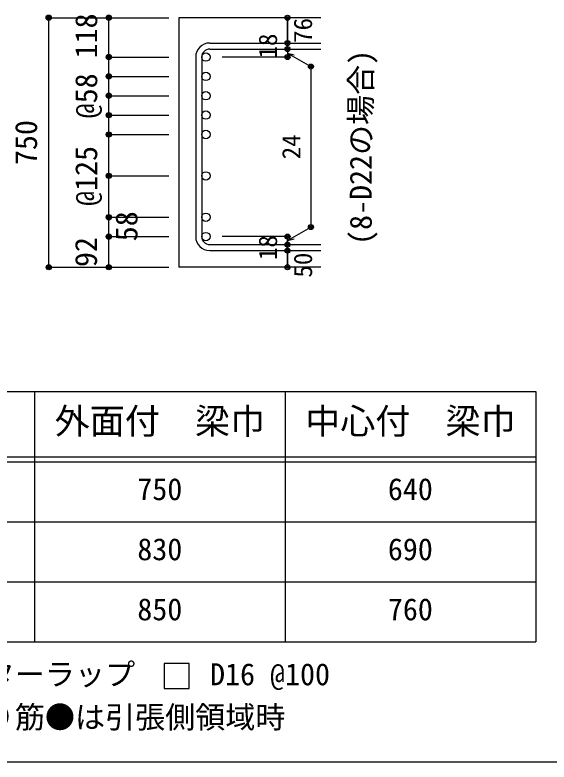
# Model space of a CAD drawing. Units: millimetres at full size, sheet at 1:30; details may follow other scales. Extents: x -5973 to 5954, y -4195 to 4201.
# Drawn here: x 2051 to 3650, y -4195 to -1957 of the extents above; entities that cross this region are included whole.
import ezdxf
from ezdxf.enums import TextEntityAlignment as Align

# ---------------------------------------------------------------- set-up
doc = ezdxf.new("R2010")
doc.units = ezdxf.units.MM
doc.header["$LTSCALE"] = 30
doc.header["$PDMODE"] = 32
doc.header["$PDSIZE"] = 15
for name, color, linetype in [('0-1_躯体線', 2, 'Continuous'), ('0-5_基礎梁筋', 7, 'Continuous'), ('0-6_スタラップ筋', 7, 'Continuous'), ('0-7_文字', 4, 'Continuous'), ('0-D_寸法', 4, 'Continuous'), ('6-7_文字', 7, 'Continuous'), ('6-E_枠', 7, 'Continuous'), ('F-0_枠', 6, 'Continuous')]:
    doc.layers.add(name, color=color, linetype=linetype)
doc.styles.add('ＭＳ ゴシック', font='')
doc.styles.get('ＭＳ ゴシック').set_extended_font_data('MS Gothic')

msp = doc.modelspace()

# ---------------------------------------------------------------- linework, layer by layer
at = {"layer": '0-1_躯体線'}
for p, q in [((2967.44, -1965.51), (2542.44, -1965.51)), ((2542.44, -1965.51), (2542.44, -2713.01)), ((2967.44, -2713.01), (2542.44, -2713.01))]:
    msp.add_line(p, q, dxfattribs=at)
at = {"layer": '0-5_基礎梁筋', "color": 3}
for centre in [(2622.94, -2083.21), (2622.94, -2141.21), (2622.94, -2199.21), (2622.94, -2257.21), (2622.94, -2315.21), (2622.94, -2439.11), (2622.94, -2439.11), (2622.94, -2563.01), (2622.94, -2563.01), (2622.94, -2621.01), (2622.94, -2621.01)]:
    msp.add_circle(centre, 12.5, dxfattribs=at)
at = {"layer": '0-6_スタラップ筋'}
for p, q in [((2634.44, -2041.21), (2967.44, -2041.21)), ((2634.44, -2059.21), (2967.44, -2059.21)), ((2592.44, -2083.21), (2592.44, -2621.01)), ((2610.44, -2083.21), (2610.44, -2621.01)), ((2634.44, -2645.01), (2967.44, -2645.01)), ((2634.44, -2663.01), (2967.44, -2663.01))]:
    msp.add_line(p, q, dxfattribs=at)
for centre, radius, start, end in [((2634.44, -2083.21), 42, 90, 180), ((2634.44, -2083.21), 24, 90, 180), ((2634.44, -2621.01), 42, 180, 270), ((2634.44, -2621.01), 24, 180, 270)]:
    msp.add_arc(centre, radius, start, end, dxfattribs=at)
at = {"layer": '0-D_寸法'}
for p, q in [((2152.44, -1965.51), (2332.44, -1965.51)), ((2152.44, -1965.51), (2332.44, -1965.51)), ((2152.44, -2713.01), (2152.44, -1965.51)), ((2332.44, -1965.51), (2512.44, -1965.51)), ((2332.44, -1965.51), (2512.44, -1965.51)), ((2332.44, -2713.01), (2332.44, -1965.51)), ((2867.44, -2041.21), (2867.44, -1965.51)), ((2867.44, -1965.51), (2867.44, -2041.21)), ((2867.44, -2059.21), (2867.44, -2041.21)), ((2867.44, -2059.21), (2867.44, -2083.21)), ((2867.44, -2071.21), (2937.5, -2111.66)), ((2867.44, -2071.21), (2886.76, -2076.38)), ((2332.44, -2083.21), (2512.44, -2083.21)), ((2332.44, -2083.21), (2512.44, -2083.21)), ((2867.44, -2083.21), (2671.35, -2083.21)), ((2937.5, -2111.66), (2937.5, -2592.56)), ((2332.44, -2141.21), (2512.44, -2141.21)), ((2332.44, -2141.21), (2512.44, -2141.21)), ((2332.44, -2199.21), (2512.44, -2199.21)), ((2332.44, -2199.21), (2512.44, -2199.21)), ((2332.44, -2257.21), (2512.44, -2257.21)), ((2332.44, -2257.21), (2512.44, -2257.21)), ((2332.44, -2315.21), (2512.44, -2315.21)), ((2332.44, -2315.21), (2512.44, -2315.21)), ((2332.44, -2439.11), (2512.44, -2439.11)), ((2332.44, -2439.11), (2512.44, -2439.11)), ((2332.44, -2439.11), (2512.44, -2439.11)), ((2332.44, -2439.11), (2512.44, -2439.11)), ((2332.44, -2563.01), (2512.44, -2563.01)), ((2332.44, -2563.01), (2512.44, -2563.01)), ((2332.44, -2563.01), (2512.44, -2563.01)), ((2332.44, -2563.01), (2512.44, -2563.01)), ((2867.44, -2633.01), (2937.5, -2592.56)), ((2332.44, -2621.01), (2512.44, -2621.01)), ((2332.44, -2621.01), (2512.44, -2621.01)), ((2332.44, -2621.01), (2512.44, -2621.01)), ((2332.44, -2621.01), (2512.44, -2621.01)), ((2867.44, -2621.01), (2671.35, -2621.01)), ((2867.44, -2645.01), (2867.44, -2621.01)), ((2867.44, -2633.01), (2886.76, -2627.83)), ((2867.44, -2713.01), (2867.44, -2645.01)), ((2867.44, -2663.01), (2867.44, -2713.01)), ((2152.44, -2713.01), (2332.44, -2713.01)), ((2332.44, -2713.01), (2512.44, -2713.01))]:
    msp.add_line(p, q, dxfattribs=at)
for centre, radius in [((2152.44, -1965.51), 8), ((2152.44, -1965.51), 7.2), ((2152.44, -1965.51), 6.4), ((2152.44, -1965.51), 5.6), ((2152.44, -1965.51), 4.8), ((2152.44, -1965.51), 4), ((2152.44, -1965.51), 3.2), ((2152.44, -1965.51), 2.4), ((2152.44, -1965.51), 1.6), ((2152.44, -1965.51), 0.8), ((2332.44, -1965.51), 8), ((2332.44, -1965.51), 7.2), ((2332.44, -1965.51), 6.4), ((2332.44, -1965.51), 5.6), ((2332.44, -1965.51), 4.8), ((2332.44, -1965.51), 4), ((2332.44, -1965.51), 3.2), ((2332.44, -1965.51), 2.4), ((2332.44, -1965.51), 1.6), ((2332.44, -1965.51), 0.8), ((2867.44, -1965.51), 4), ((2867.44, -1965.51), 3.6), ((2867.44, -1965.51), 3.2), ((2867.44, -1965.51), 2.8), ((2867.44, -1965.51), 2.4), ((2867.44, -1965.51), 2), ((2867.44, -1965.51), 1.6), ((2867.44, -1965.51), 1.2), ((2867.44, -1965.51), 0.8), ((2867.44, -1965.51), 0.4), ((2867.44, -2041.21), 4), ((2867.44, -2059.21), 4), ((2867.44, -2041.21), 3.6), ((2867.44, -2059.21), 3.6), ((2867.44, -2041.21), 3.2), ((2867.44, -2059.21), 3.2), ((2867.44, -2041.21), 2.8), ((2867.44, -2059.21), 2.8), ((2867.44, -2041.21), 2.4), ((2867.44, -2059.21), 2.4), ((2867.44, -2041.21), 2), ((2867.44, -2059.21), 2), ((2867.44, -2041.21), 1.6), ((2867.44, -2059.21), 1.6), ((2867.44, -2041.21), 1.2), ((2867.44, -2059.21), 1.2), ((2867.44, -2041.21), 0.8), ((2867.44, -2059.21), 0.8), ((2867.44, -2041.21), 0.4), ((2867.44, -2059.21), 0.4), ((2332.44, -2083.21), 8), ((2332.44, -2083.21), 7.2), ((2332.44, -2083.21), 6.4), ((2332.44, -2083.21), 5.6), ((2332.44, -2083.21), 4.8), ((2332.44, -2083.21), 4), ((2332.44, -2083.21), 3.2), ((2332.44, -2083.21), 2.4), ((2867.44, -2083.21), 4), ((2867.44, -2083.21), 3.6), ((2867.44, -2083.21), 3.2), ((2867.44, -2083.21), 2.8), ((2867.44, -2083.21), 2.4), ((2867.44, -2083.21), 2), ((2332.44, -2083.21), 1.6), ((2332.44, -2083.21), 0.8), ((2867.44, -2083.21), 1.6), ((2867.44, -2083.21), 1.2), ((2867.44, -2083.21), 0.8), ((2867.44, -2083.21), 0.4), ((2937.5, -2111.66), 4), ((2937.5, -2111.66), 3.6), ((2937.5, -2111.66), 3.2), ((2937.5, -2111.66), 2.8), ((2937.5, -2111.66), 2.4), ((2937.5, -2111.66), 2), ((2937.5, -2111.66), 1.6), ((2937.5, -2111.66), 1.2), ((2937.5, -2111.66), 0.8), ((2937.5, -2111.66), 0.4), ((2332.44, -2141.21), 8), ((2332.44, -2141.21), 7.2), ((2332.44, -2141.21), 6.4), ((2332.44, -2141.21), 5.6), ((2332.44, -2141.21), 4.8), ((2332.44, -2141.21), 4), ((2332.44, -2141.21), 3.2), ((2332.44, -2141.21), 2.4), ((2332.44, -2141.21), 1.6), ((2332.44, -2141.21), 0.8), ((2332.44, -2199.21), 8), ((2332.44, -2199.21), 7.2), ((2332.44, -2199.21), 6.4), ((2332.44, -2199.21), 5.6), ((2332.44, -2199.21), 4.8), ((2332.44, -2199.21), 4), ((2332.44, -2199.21), 3.2), ((2332.44, -2199.21), 2.4), ((2332.44, -2199.21), 1.6), ((2332.44, -2199.21), 0.8), ((2332.44, -2257.21), 8), ((2332.44, -2257.21), 7.2), ((2332.44, -2257.21), 6.4), ((2332.44, -2257.21), 5.6), ((2332.44, -2257.21), 4.8), ((2332.44, -2257.21), 4), ((2332.44, -2257.21), 3.2), ((2332.44, -2257.21), 2.4), ((2332.44, -2257.21), 1.6), ((2332.44, -2257.21), 0.8), ((2332.44, -2315.21), 8), ((2332.44, -2315.21), 7.2), ((2332.44, -2315.21), 6.4), ((2332.44, -2315.21), 5.6), ((2332.44, -2315.21), 4.8), ((2332.44, -2315.21), 4), ((2332.44, -2315.21), 3.2), ((2332.44, -2315.21), 2.4), ((2332.44, -2315.21), 1.6), ((2332.44, -2315.21), 0.8), ((2332.44, -2439.11), 8), ((2332.44, -2439.11), 8), ((2332.44, -2439.11), 7.2), ((2332.44, -2439.11), 7.2), ((2332.44, -2439.11), 6.4), ((2332.44, -2439.11), 6.4), ((2332.44, -2439.11), 5.6), ((2332.44, -2439.11), 5.6), ((2332.44, -2439.11), 4.8), ((2332.44, -2439.11), 4.8), ((2332.44, -2439.11), 4), ((2332.44, -2439.11), 4), ((2332.44, -2439.11), 3.2), ((2332.44, -2439.11), 3.2), ((2332.44, -2439.11), 2.4), ((2332.44, -2439.11), 2.4), ((2332.44, -2439.11), 1.6), ((2332.44, -2439.11), 1.6), ((2332.44, -2439.11), 0.8), ((2332.44, -2439.11), 0.8), ((2332.44, -2563.01), 8), ((2332.44, -2563.01), 8), ((2332.44, -2563.01), 7.2), ((2332.44, -2563.01), 7.2), ((2332.44, -2563.01), 6.4), ((2332.44, -2563.01), 6.4), ((2332.44, -2563.01), 5.6), ((2332.44, -2563.01), 5.6), ((2332.44, -2563.01), 4.8), ((2332.44, -2563.01), 4.8), ((2332.44, -2563.01), 4), ((2332.44, -2563.01), 4), ((2332.44, -2563.01), 3.2), ((2332.44, -2563.01), 3.2), ((2332.44, -2563.01), 2.4), ((2332.44, -2563.01), 2.4), ((2332.44, -2563.01), 1.6), ((2332.44, -2563.01), 1.6), ((2332.44, -2563.01), 0.8), ((2332.44, -2563.01), 0.8), ((2937.5, -2592.56), 4), ((2937.5, -2592.56), 3.6), ((2937.5, -2592.56), 3.2), ((2937.5, -2592.56), 2.8), ((2937.5, -2592.56), 2.4), ((2937.5, -2592.56), 2), ((2937.5, -2592.56), 1.6), ((2937.5, -2592.56), 1.2), ((2937.5, -2592.56), 0.8), ((2937.5, -2592.56), 0.4), ((2332.44, -2621.01), 8), ((2332.44, -2621.01), 8), ((2332.44, -2621.01), 7.2), ((2332.44, -2621.01), 7.2), ((2332.44, -2621.01), 6.4), ((2332.44, -2621.01), 6.4), ((2332.44, -2621.01), 5.6), ((2332.44, -2621.01), 5.6), ((2332.44, -2621.01), 4.8), ((2332.44, -2621.01), 4.8), ((2332.44, -2621.01), 4), ((2332.44, -2621.01), 4), ((2332.44, -2621.01), 3.2), ((2332.44, -2621.01), 3.2), ((2332.44, -2621.01), 2.4), ((2332.44, -2621.01), 2.4), ((2867.44, -2621.01), 4), ((2867.44, -2621.01), 3.6), ((2867.44, -2621.01), 3.2), ((2867.44, -2621.01), 2.8), ((2867.44, -2621.01), 2.4), ((2332.44, -2621.01), 1.6), ((2332.44, -2621.01), 1.6), ((2332.44, -2621.01), 0.8), ((2332.44, -2621.01), 0.8), ((2867.44, -2645.01), 4), ((2867.44, -2621.01), 2), ((2867.44, -2621.01), 1.6), ((2867.44, -2621.01), 1.2), ((2867.44, -2621.01), 0.8), ((2867.44, -2621.01), 0.4), ((2867.44, -2663.01), 4), ((2867.44, -2645.01), 3.6), ((2867.44, -2663.01), 3.6), ((2867.44, -2645.01), 3.2), ((2867.44, -2663.01), 3.2), ((2867.44, -2645.01), 2.8), ((2867.44, -2663.01), 2.8), ((2867.44, -2645.01), 2.4), ((2867.44, -2663.01), 2.4), ((2867.44, -2645.01), 2), ((2867.44, -2663.01), 2), ((2867.44, -2645.01), 1.6), ((2867.44, -2663.01), 1.6), ((2867.44, -2645.01), 1.2), ((2867.44, -2663.01), 1.2), ((2867.44, -2645.01), 0.8), ((2867.44, -2663.01), 0.8), ((2867.44, -2645.01), 0.4), ((2867.44, -2663.01), 0.4), ((2152.44, -2713.01), 7.2), ((2152.44, -2713.01), 6.4), ((2152.44, -2713.01), 5.6), ((2332.44, -2713.01), 7.2), ((2332.44, -2713.01), 6.4), ((2332.44, -2713.01), 5.6), ((2152.44, -2713.01), 4.8), ((2152.44, -2713.01), 4), ((2152.44, -2713.01), 3.2), ((2152.44, -2713.01), 2.4), ((2152.44, -2713.01), 1.6), ((2152.44, -2713.01), 0.8), ((2332.44, -2713.01), 4.8), ((2332.44, -2713.01), 4), ((2332.44, -2713.01), 3.2), ((2332.44, -2713.01), 2.4), ((2332.44, -2713.01), 1.6), ((2332.44, -2713.01), 0.8), ((2867.44, -2713.01), 4), ((2867.44, -2713.01), 3.6), ((2867.44, -2713.01), 3.2), ((2867.44, -2713.01), 2.8), ((2867.44, -2713.01), 2.4), ((2867.44, -2713.01), 2), ((2867.44, -2713.01), 1.6), ((2867.44, -2713.01), 1.2), ((2867.44, -2713.01), 0.8), ((2867.44, -2713.01), 0.4)]:
    msp.add_circle(centre, radius, dxfattribs=at)
at = {"layer": '0-D_寸法', "color": 7}
for p in [(2152.44, -1965.51), (2152.44, -1965.51), (2332.44, -1965.51), (2867.44, -1965.51), (2867.44, -2041.21), (2867.44, -2059.21), (2332.44, -2083.21), (2867.44, -2083.21), (2937.5, -2111.66), (2332.44, -2141.21), (2332.44, -2199.21), (2332.44, -2257.21), (2332.44, -2315.21), (2332.44, -2439.11), (2332.44, -2563.01), (2937.5, -2592.56), (2332.44, -2621.01), (2867.44, -2621.01), (2867.44, -2645.01), (2867.44, -2663.01), (2152.44, -2713.01), (2152.44, -2713.01), (2332.44, -2713.01), (2867.44, -2713.01)]:
    msp.add_point(p, dxfattribs=at)
at = {"layer": '6-7_文字'}
msp.add_lwpolyline([(2497.65, -3975.21), (2572.65, -3975.21), (2572.65, -3900.21), (2497.65, -3900.21)], close=True, dxfattribs=at)
at = {"layer": '6-E_枠', "color": 3}
for p, q in [((1447.71, -3085.43), (3610.24, -3085.43)), ((3610.24, -3085.43), (3610.24, -3835.43)), ((1447.71, -3835.43), (3610.24, -3835.43))]:
    msp.add_line(p, q, dxfattribs=at)
at = {"layer": '6-E_枠'}
for p, q in [((2110.24, -3085.43), (2110.24, -3835.43)), ((2860.24, -3085.43), (2860.24, -3835.43)), ((1447.71, -3280.43), (3610.24, -3280.43)), ((1447.71, -3295.43), (3610.24, -3295.43)), ((1447.71, -3475.43), (3610.24, -3475.43)), ((1447.71, -3655.43), (3610.24, -3655.43))]:
    msp.add_line(p, q, dxfattribs=at)
at = {"layer": 'F-0_枠'}
msp.add_line((5954.1, -4195.24), (-5972.88, -4195.24), dxfattribs=at)

# ---------------------------------------------------------------- texts
at = {"layer": '0-7_文字', "color": 7, "style": 'ＭＳ ゴシック'}
msp.add_text('(8-D22の場合)', height=65.98, rotation=90, dxfattribs=at).set_placement((3139.32, -2645.97), align=Align.BOTTOM_LEFT)
at = {"layer": '0-D_寸法', "style": 'ＭＳ ゴシック'}
for s, height, p in [('118', 65.98, (2317.32, -2087.22)), ('76', 54.99, (2957.32, -2040.89)), ('18', 54.99, (2852.44, -2087.71)), ('@58', 65.98, (2317.44, -2266.71)), ('750', 65.98, (2137.44, -2406.76)), ('24', 54.99, (2922.5, -2389.61)), ('@125', 65.98, (2317.44, -2529.11)), ('58', 65.98, (2438.04, -2635.02)), ('92', 65.98, (2316.75, -2712.3)), ('18', 54.99, (2852.44, -2691.51)), ('50', 54.99, (2957.44, -2744.01))]:
    msp.add_text(s, height=height, rotation=90, dxfattribs=at).set_placement(p, align=Align.BOTTOM_LEFT)
at = {"layer": '6-7_文字', "color": 2, "style": 'ＭＳ ゴシック'}
for s, p in [('外面付\u3000梁巾', (2170.24, -3235.43)), ('中心付\u3000梁巾', (2920.24, -3235.43))]:
    msp.add_text(s, height=76.98, dxfattribs=at).set_placement(p, align=Align.BOTTOM_LEFT)
at = {"layer": '6-7_文字', "style": 'ＭＳ ゴシック'}
for s, p in [('750', (2417.74, -3430.43)), ('640', (3167.74, -3430.43)), ('830', (2417.74, -3610.43)), ('690', (3167.74, -3610.43)), ('850', (2417.74, -3790.43)), ('760', (3167.74, -3790.43)), ('※ 基礎梁スターラップ     D16 @100', (1466.27, -3985.01)), ('※ 柱型立上り筋●は引張側領域時', (1466.27, -4113.51))]:
    msp.add_text(s, height=65.98, dxfattribs=at).set_placement(p, align=Align.BOTTOM_LEFT)

doc.saveas('drawing.dxf')
